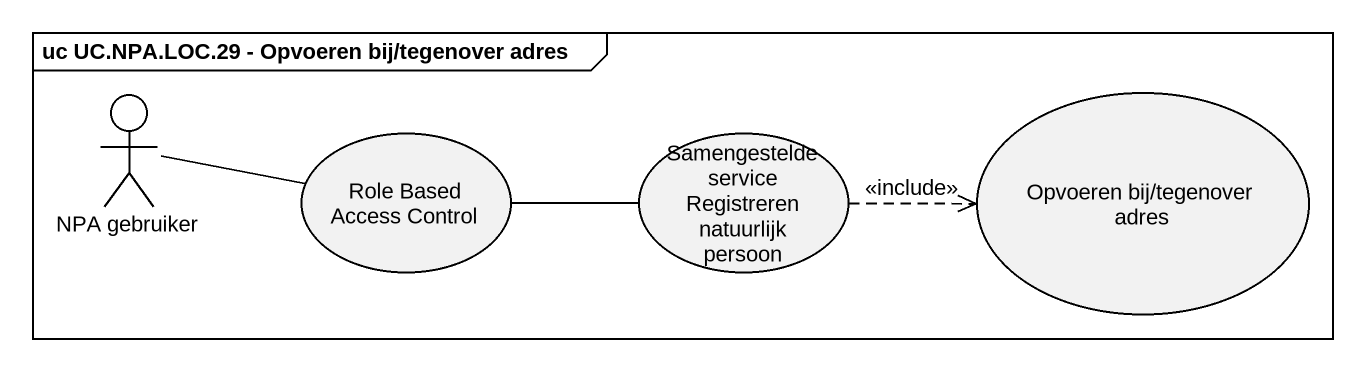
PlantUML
@startuml
mainframe uc UC.NPA.LOC.29 - Opvoeren bij/tegenover adres
actor "NPA gebruiker" as NPA_gebruiker
usecase "Opvoeren bij/tegenover adres" as Opvoeren_bij_tegenover_adres
usecase "Role Based Access Control" as Role_Based_Access_Control
usecase "Samengestelde service Registreren natuurlijk persoon" as Samengestelde_service
NPA_gebruiker -right- Role_Based_Access_Control
Role_Based_Access_Control -right- Samengestelde_service
Samengestelde_service .right.> Opvoeren_bij_tegenover_adres : <<include>>
@enduml
